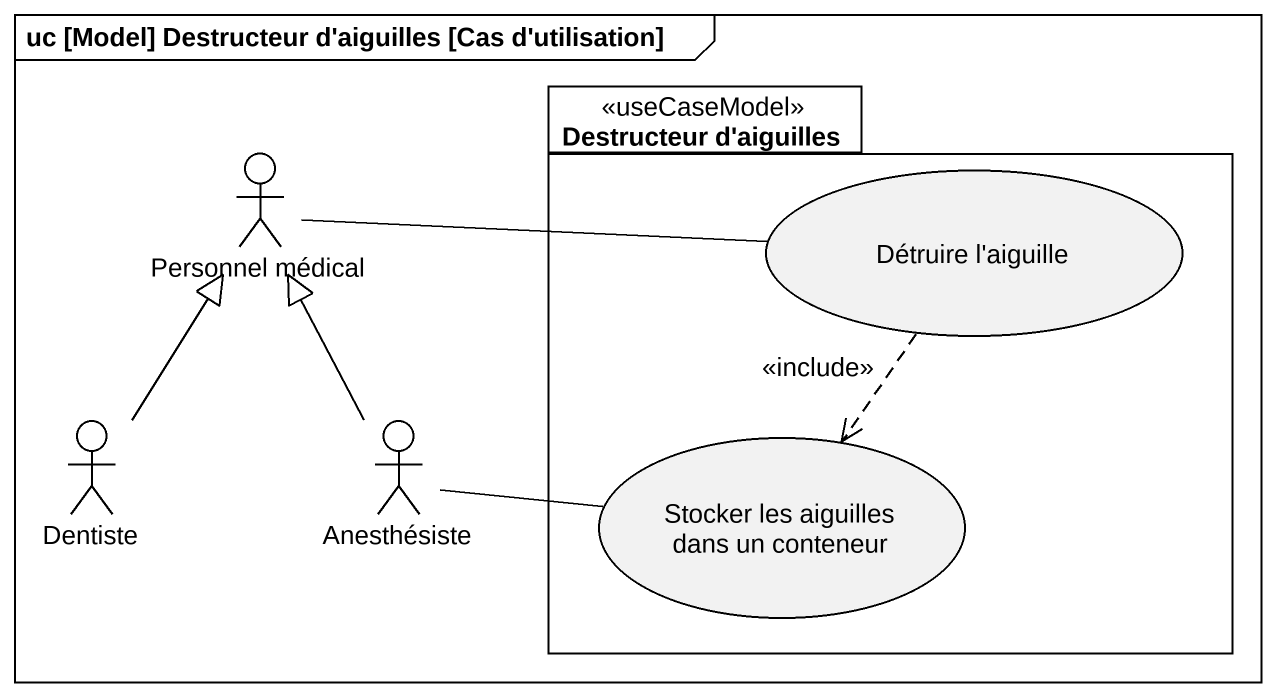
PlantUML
@startuml
mainframe uc [Model] Destructeur d'aiguilles [Cas d'utilisation]
package "Destructeur d'aiguilles" as Destructeur_d_aiguilles <<useCaseModel>> {
  usecase "Détruire l'aiguille" as Détruire_l_aiguille
  usecase "Stocker les aiguilles dans un conteneur" as Stocker_les_aiguilles_dans
}
actor "Personnel médical" as Personnel_médical
actor Dentiste
actor Anesthésiste
Personnel_médical -right- Détruire_l_aiguille
Détruire_l_aiguille ..> Stocker_les_aiguilles_dans : <<include>>
Dentiste -up-|> Personnel_médical
Anesthésiste -up-|> Personnel_médical
Anesthésiste -right- Stocker_les_aiguilles_dans
@enduml
